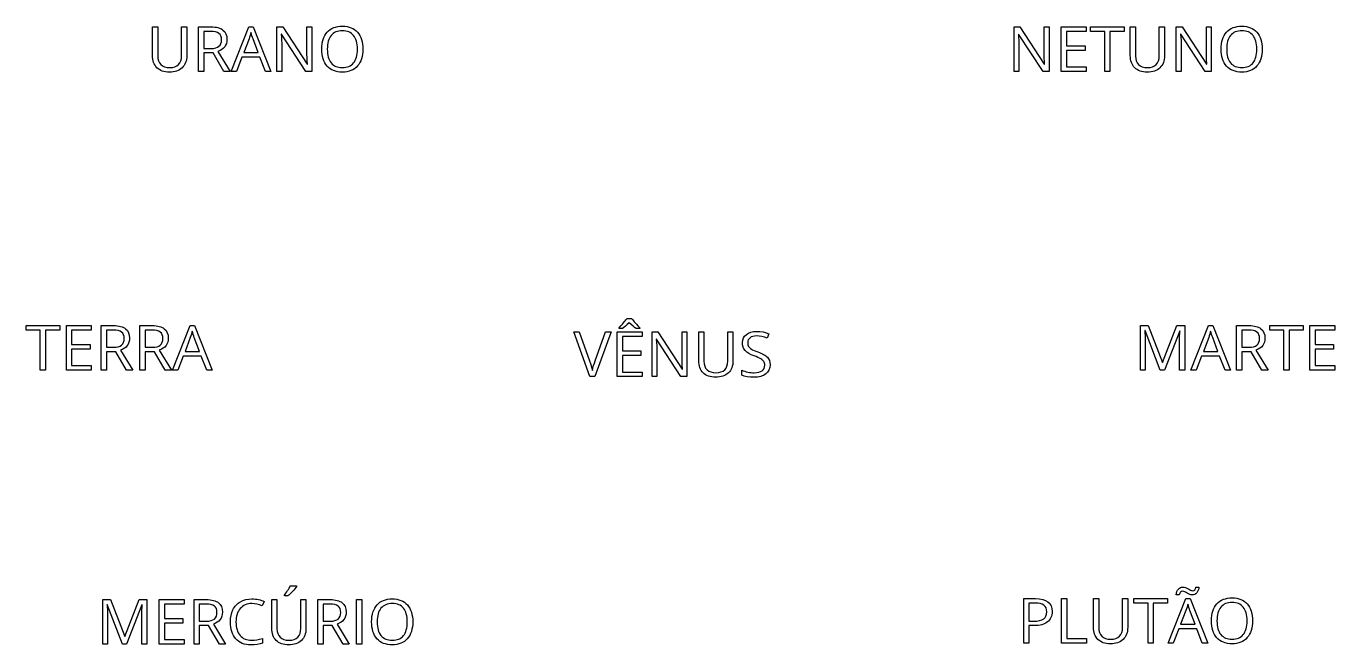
# Model space of a CAD drawing. Extents: x 13 to 284, y 69 to 379.
# Drawn here: x 31.7 to 267.7, y 68.9 to 180.5 of the extents above; entities that cross this region are included whole.
import ezdxf

# ---------------------------------------------------------------- set-up
doc = ezdxf.new("R2010")
doc.units = 0
doc.layers.add('Gravacao', color=7, linetype='CONTINUOUS')

msp = doc.modelspace()

# ---------------------------------------------------------------- linework, layer by layer
at = {"layer": 'Gravacao', "color": 7}
for points in [[(54.533406, 175.19565), (54.533406, 180.3881), (55.470473, 180.3881), (55.470473, 175.1295)], [(59.764444, 175.14053), (59.764444, 180.3881), (60.701511, 180.3881)], [(60.701511, 180.3881), (60.701511, 175.1736)], [(63.771783, 175.68072), (63.771783, 172.32933), (62.834716, 172.32933), (62.834716, 180.3881), (65.045092, 180.3881)], [(64.98997, 179.56679), (63.771783, 179.56679), (63.771783, 176.48549)], [(77.822268, 176.90993), (77.822268, 172.32933), (76.956859, 172.32933), (76.956859, 180.3881), (78.015194, 180.3881), (82.408384, 173.65225), (82.452484, 173.65225)], [(82.375314, 175.7634), (82.375314, 180.3881), (83.251747, 180.3881), (83.251751, 172.32933)], [(210.750012, 176.90993), (210.750012, 172.32933), (209.884602, 172.32933), (209.884602, 180.3881), (210.942932, 180.3881), (215.336122, 173.65225), (215.380222, 173.65225)], [(215.303022, 175.7634), (215.303022, 180.3881), (216.179452, 180.3881), (216.179482, 172.32933)], [(230.836312, 175.19565), (230.836312, 180.3881), (231.773382, 180.3881), (231.773382, 175.1295)], [(236.067352, 175.14053), (236.067352, 180.3881), (237.004422, 180.3881)], [(237.004422, 180.3881), (237.004422, 175.1736)], [(240.003032, 176.90993), (240.003032, 172.32933), (239.137622, 172.32933), (239.137622, 180.3881), (240.195962, 180.3881), (244.589152, 173.65225), (244.633252, 173.65225)], [(244.556052, 175.7634), (244.556052, 180.3881), (245.432492, 180.3881), (245.432512, 172.32933)], [(71.924265, 178.23285), (70.976174, 175.73584), (73.583425, 175.73584)], [(73.583425, 175.73584), (72.646358, 178.23285)], [(83.251751, 172.32933), (82.182393, 172.32933), (77.778178, 179.09275), (77.734078, 179.09275)], [(216.179482, 172.32933), (215.110122, 172.32933), (210.705912, 179.09275), (210.661812, 179.09275)], [(245.432512, 172.32933), (244.363152, 172.32933), (239.958932, 179.09275), (239.914832, 179.09275)], [(63.771783, 176.48549), (65.056116, 176.48549)], [(66.323912, 175.95082), (68.512239, 172.32933), (67.404295, 172.32933), (65.452991, 175.68072), (63.771783, 175.68072)], [(140.046718, 127.788089), (140.961736, 127.788089)], [(46.213913, 121.782675), (46.213913, 118.431281), (45.276847, 118.431281), (45.276847, 126.490056), (47.487219, 126.490056)], [(47.432098, 125.668738), (46.213913, 125.668738), (46.213913, 122.587457)], [(53.192295, 121.782675), (53.192295, 118.431281), (52.255229, 118.431281), (52.255229, 126.490056), (54.465601, 126.490056)], [(54.41048, 125.668738), (53.192295, 125.668738), (53.192295, 122.587457)], [(136.199237, 125.335193), (137.207963, 125.335193), (134.303058, 117.276418), (133.377018, 117.276418), (130.48865, 125.335193), (131.480839, 125.335193), (133.33292, 120.120685)], [(134.358179, 120.153758), (136.199237, 125.335193)], [(139.291554, 125.980114), (138.657658, 125.980114), (138.657658, 126.106875)], [(142.372845, 126.106875), (142.372845, 125.980114), (141.716901, 125.980114)], [(145.45965, 121.857011), (145.45965, 117.276418), (144.594244, 117.276418), (144.594244, 125.335193), (145.652576, 125.335193), (150.04576, 118.599333), (150.089855, 118.599333)], [(150.012687, 120.710493), (150.012687, 125.335193), (150.889118, 125.335193), (150.889118, 117.276418)], [(153.022321, 120.142751), (153.022321, 125.335193), (153.959387, 125.335193), (153.959387, 120.076606)], [(158.253352, 120.087612), (158.253352, 125.335193), (159.190418, 125.335193)], [(159.190418, 125.335193), (159.190418, 120.120685)], [(233.532185, 123.557603), (233.532185, 118.431308), (232.666776, 118.431308), (232.666776, 126.490056), (234.077887, 126.490056), (236.630012, 119.842408), (236.67411, 119.842408), (239.248283, 126.490056), (240.648369, 126.490056), (240.648369, 118.431308), (239.711304, 118.431308), (239.711304, 123.623749)], [(236.233138, 118.431308), (233.499112, 125.575049), (233.455014, 125.575049)], [(239.788475, 125.564016), (239.744377, 125.564016), (236.988303, 118.431308), (236.233138, 118.431308)], [(250.939553, 121.782701), (250.939553, 118.431308), (250.002487, 118.431308), (250.002487, 126.490056), (252.212861, 126.490056)], [(252.157738, 125.668764), (250.939553, 125.668764), (250.939553, 122.587457)], [(61.344764, 124.334816), (60.396673, 121.837814), (63.003919, 121.837814)], [(63.003919, 121.837814), (62.066853, 124.334816)], [(150.889118, 117.276418), (149.819761, 117.276418), (145.415552, 124.039821), (145.371457, 124.039821)], [(165.66719, 125.009967), (165.375048, 124.194178)], [(244.969896, 124.334816), (244.021805, 121.837814), (246.629054, 121.837814)], [(246.629054, 121.837814), (245.691988, 124.334816)], [(46.213913, 122.587457), (47.498244, 122.587457)], [(48.766038, 122.052787), (50.954362, 118.431281), (49.846421, 118.431281), (47.895118, 121.782675), (46.213913, 121.782675)], [(53.192295, 122.587457), (54.476626, 122.587457)], [(55.74442, 122.052787), (57.932744, 118.431281), (56.8248, 118.431281), (54.8735, 121.782675), (53.192295, 121.782675)], [(250.939553, 122.587457), (252.223884, 122.587457)], [(253.491678, 122.052787), (255.680002, 118.431308), (254.57206, 118.431308), (252.620758, 121.782701), (250.939553, 121.782701)], [(160.799963, 117.535497), (160.799963, 118.439472)], [(79.365531, 79.511246), (80.478986, 79.511246), (80.478986, 79.395491)], [(239.664042, 77.89025), (239.123852, 77.89025)], [(242.679192, 79.32343), (243.224892, 79.32343)], [(46.408387, 74.125871), (46.408387, 68.999575), (45.542979, 68.999575), (45.542979, 77.05835), (46.95409, 77.05835), (49.506215, 70.410702), (49.550313, 70.410702), (52.124486, 77.05835), (53.524572, 77.05835), (53.524572, 68.999575), (52.587506, 68.999575), (52.587506, 74.192017)], [(49.109341, 68.999575), (46.375315, 76.143316), (46.331216, 76.143316)], [(52.664677, 76.13231), (52.620579, 76.13231), (49.864505, 68.999575), (49.109341, 68.999575)], [(62.950349, 72.350969), (62.950349, 68.999575), (62.013284, 68.999575), (62.013284, 77.05835), (64.223655, 77.05835)], [(64.168535, 76.237032), (62.950349, 76.237032), (62.950349, 73.155751)], [(74.66918, 76.711085), (74.272306, 75.906303)], [(76.030682, 71.865909), (76.030682, 77.05835), (76.967748, 77.05835), (76.967748, 71.799763)], [(78.924561, 77.703271), (78.31271, 77.703271), (78.31271, 77.841066)], [(81.261713, 71.81077), (81.261713, 77.05835), (82.198779, 77.05835)], [(82.198779, 77.05835), (82.198779, 71.843843)], [(85.269045, 72.350969), (85.269045, 68.999575), (84.331979, 68.999575), (84.331979, 77.05835), (86.54235, 77.05835)], [(86.48723, 76.237032), (85.269045, 76.237032), (85.269045, 73.155751)], [(213.519872, 72.35606), (212.571782, 72.35606), (212.571782, 69.18657), (211.634712, 69.18657), (211.634712, 77.24535), (213.723822, 77.24535)], [(213.619092, 76.43506), (212.571782, 76.43506), (212.571782, 73.16084)], [(224.207942, 72.05289), (224.207942, 77.24535), (225.145012, 77.24535), (225.145012, 71.98675)], [(229.438982, 71.99777), (229.438982, 77.24535), (230.376052, 77.24535)], [(230.376052, 77.24535), (230.376052, 72.03085)], [(62.950349, 73.155751), (64.23468, 73.155751)], [(85.269045, 73.155751), (86.553376, 73.155751)], [(212.571782, 73.16084), (213.415142, 73.16084)], [(240.865692, 75.09009), (239.917602, 72.59309), (242.524852, 72.59309)], [(242.524852, 72.59309), (241.587782, 75.09009)], [(65.502475, 72.621055), (67.690798, 68.999575), (66.582854, 68.999575), (64.631555, 72.350969), (62.950349, 72.350969)], [(87.82117, 72.621055), (90.009494, 68.999575), (88.901552, 68.999575), (86.95025, 72.350969), (85.269045, 72.350969)], [(74.354988, 70.024834), (74.354988, 69.203542)]]:
    msp.add_lwpolyline(points, dxfattribs=at)
for points in [[(74.878782, 172.32933), (73.875569, 174.89248), (70.645445, 174.89248), (69.653256, 172.32933), (68.705165, 172.32933), (71.891192, 180.42118), (72.679431, 180.42118), (75.848922, 172.32933)], [(222.887782, 172.32933), (218.395372, 172.32933), (218.395372, 180.3881), (222.887782, 180.3881), (222.887782, 179.55577), (219.332442, 179.55577), (219.332442, 176.95954), (222.672812, 176.95954), (222.672812, 176.13272), (219.332442, 176.13272), (219.332442, 173.16718), (222.887782, 173.16718)], [(227.154192, 172.32933), (226.217122, 172.32933), (226.217122, 179.55577), (223.664992, 179.55577), (223.664992, 180.3881), (229.706322, 180.3881), (229.706322, 179.55577), (227.154192, 179.55577)], [(86.040904, 176.36974)], [(92.462568, 176.36974)], [(248.221662, 176.36974)], [(254.643322, 176.36974)], [(35.233711, 118.431281), (34.296645, 118.431281), (34.296645, 125.657731), (31.74452, 125.657731), (31.74452, 126.490056), (37.785836, 126.490056), (37.785836, 125.657731), (35.233711, 125.657731)], [(43.49091, 118.431281), (38.998507, 118.431281), (38.998507, 126.490056), (43.49091, 126.490056), (43.49091, 125.657731), (39.935573, 125.657731), (39.935573, 123.06151), (43.275936, 123.06151), (43.275936, 122.234688), (39.935573, 122.234688), (39.935573, 119.269136), (43.49091, 119.269136)], [(64.299275, 118.431281), (63.296064, 120.994455), (60.065944, 120.994455), (59.073758, 118.431281), (58.125667, 118.431281), (61.311691, 126.523129), (62.099926, 126.523129), (65.269414, 118.431281)], [(142.808306, 117.276418), (138.315904, 117.276418), (138.315904, 125.335193), (142.808306, 125.335193), (142.808306, 124.502841), (139.252969, 124.502841), (139.252969, 121.90662), (142.593333, 121.90662), (142.593333, 121.079798), (139.252969, 121.079798), (139.252969, 118.114273), (142.808306, 118.114273)], [(247.924407, 118.431308), (246.921196, 120.994455), (243.691077, 120.994455), (242.69889, 118.431308), (241.750799, 118.431308), (244.936823, 126.523129), (245.725061, 126.523129), (248.894546, 118.431308)], [(259.461337, 118.431308), (258.524272, 118.431308), (258.524272, 125.657731), (255.972146, 125.657731), (255.972146, 126.490056), (262.013462, 126.490056), (262.013462, 125.657731), (259.461337, 125.657731)], [(267.718539, 118.431308), (263.226136, 118.431308), (263.226136, 126.490056), (267.718539, 126.490056), (267.718539, 125.657731), (264.163202, 125.657731), (264.163202, 123.06151), (267.503565, 123.06151), (267.503565, 122.234688), (264.163202, 122.234688), (264.163202, 119.269163), (267.718539, 119.269163)], [(165.871141, 119.420651)], [(242.012222, 77.90129)], [(60.227346, 68.999575), (55.734946, 68.999575), (55.734946, 77.05835), (60.227346, 77.05835), (60.227346, 76.225998), (56.672009, 76.225998), (56.672009, 73.629778), (60.012372, 73.629778), (60.012372, 72.802956), (56.672009, 72.802956), (56.672009, 69.83743), (60.227346, 69.83743)], [(72.442272, 76.33625)], [(91.310361, 68.999575), (91.310361, 77.05835), (92.247427, 77.05835), (92.247427, 68.999575)], [(218.431202, 69.18657), (218.431202, 77.24535), (219.368272, 77.24535), (219.368272, 70.03544), (222.923612, 70.03544), (222.923612, 69.18657)], [(234.989732, 69.18657), (234.052662, 69.18657), (234.052662, 76.41301), (231.500532, 76.41301), (231.500532, 77.24535), (237.541862, 77.24535), (237.541862, 76.41301), (234.989732, 76.41301)], [(243.820202, 69.18657), (242.816992, 71.74973), (239.586872, 71.74973), (238.594682, 69.18657), (237.646592, 69.18657), (240.832612, 77.27842), (241.620852, 77.27842), (244.790342, 69.18657)], [(216.744482, 74.89717)], [(246.471552, 73.22698)], [(252.893222, 73.22698)], [(95.031062, 73.039996)], [(101.452716, 73.039996)]]:
    msp.add_lwpolyline(points, close=True, dxfattribs=at)
for points in [[(66.500301, 179.21401), (66.187945, 179.449197), (65.684502, 179.56679), (64.98997, 179.56679)], [(65.045092, 180.3881), (66.033605, 180.3881), (66.763047, 180.19885), (67.233418, 179.82035)], [(67.233418, 179.82035), (67.707464, 179.44185), (67.944487, 178.87226), (67.944487, 178.11158)], [(72.271531, 179.39591), (72.190686, 179.043137), (72.074931, 178.65545), (71.924265, 178.23285)], [(72.646358, 178.23285), (72.52509, 178.548877), (72.400148, 178.936563), (72.271531, 179.39591)], [(85.048715, 176.38076), (85.048715, 177.692653), (85.372095, 178.70873), (86.018855, 179.42899)], [(86.018855, 179.42899), (86.665615, 180.152917), (87.584308, 180.51488), (88.774934, 180.51488)], [(88.774934, 179.67703), (87.881964, 179.67703), (87.202132, 179.394073), (86.735436, 178.82816)], [(88.774934, 180.51488), (89.932487, 180.51488), (90.836481, 180.147403), (91.486916, 179.41245)], [(90.786872, 178.83367), (90.334874, 179.39591), (89.664228, 179.67703), (88.774934, 179.67703)], [(91.486916, 179.41245), (92.13735, 178.677497), (92.462568, 177.66326), (92.462568, 176.36974)], [(247.229472, 176.38076), (247.229472, 177.692653), (247.552852, 178.70873), (248.199612, 179.42899)], [(248.199612, 179.42899), (248.846372, 180.152917), (249.765065, 180.51488), (250.955692, 180.51488)], [(250.955692, 179.67703), (250.062725, 179.67703), (249.382892, 179.394073), (248.916192, 178.82816)], [(250.955692, 180.51488), (252.113245, 180.51488), (253.017238, 180.147403), (253.667672, 179.41245)], [(252.967632, 178.83367), (252.515632, 179.39591), (251.844985, 179.67703), (250.955692, 179.67703)], [(253.667672, 179.41245), (254.318105, 178.677497), (254.643322, 177.66326), (254.643322, 176.36974)], [(67.944487, 178.11158), (67.944487, 177.0459), (67.404295, 176.325647), (66.323912, 175.95082)], [(66.974347, 178.06197), (66.974347, 178.594817), (66.816331, 178.97883), (66.500301, 179.21401)], [(66.511326, 176.87686), (66.820006, 177.14144), (66.974347, 177.536477), (66.974347, 178.06197)], [(77.734078, 179.09275), (77.792871, 178.298997), (77.822268, 177.57139), (77.822268, 176.90993)], [(86.735436, 178.82816), (86.272414, 178.26592), (86.040904, 177.446447), (86.040904, 176.36974)], [(91.47038, 176.36974), (91.47038, 177.4538), (91.242544, 178.27511), (90.786872, 178.83367)], [(210.661812, 179.09275), (210.720612, 178.298997), (210.750012, 177.57139), (210.750012, 176.90993)], [(239.914832, 179.09275), (239.973632, 178.298997), (240.003032, 177.57139), (240.003032, 176.90993)], [(248.916192, 178.82816), (248.453172, 178.26592), (248.221662, 177.446447), (248.221662, 176.36974)], [(253.651142, 176.36974), (253.651142, 177.4538), (253.423305, 178.27511), (252.967632, 178.83367)], [(55.327157, 173.01284), (54.797989, 173.542007), (54.533406, 174.26961), (54.533406, 175.19565)], [(55.470473, 175.1295), (55.470473, 174.45702), (55.654211, 173.940717), (56.021688, 173.58059)], [(59.213228, 173.58059), (59.580705, 173.94439), (59.764444, 174.46437), (59.764444, 175.14053)], [(60.701511, 175.1736), (60.701511, 174.254907), (60.424065, 173.532813), (59.869175, 173.00732)], [(65.056116, 176.48549), (65.717574, 176.48549), (66.202644, 176.615947), (66.511326, 176.87686)], [(82.402874, 174.60585), (82.377154, 175.146043), (82.367967, 175.531893), (82.375314, 175.7634)], [(86.013343, 173.30498), (85.370257, 174.032587), (85.048715, 175.057847), (85.048715, 176.38076)], [(86.040904, 176.36974), (86.040904, 175.278333), (86.272414, 174.449673), (86.735436, 173.88376)], [(90.786872, 173.88376), (91.242544, 174.446), (91.47038, 175.27466), (91.47038, 176.36974)], [(92.462568, 176.36974), (92.462568, 175.079893), (92.135513, 174.065657), (91.481404, 173.32703)], [(215.330622, 174.60585), (215.304888, 175.146043), (215.295688, 175.531893), (215.303022, 175.7634)], [(231.630062, 173.01284), (231.100895, 173.542007), (230.836312, 174.26961), (230.836312, 175.19565)], [(231.773382, 175.1295), (231.773382, 174.45702), (231.957122, 173.940717), (232.324602, 173.58059)], [(235.516132, 173.58059), (235.883612, 173.94439), (236.067352, 174.46437), (236.067352, 175.14053)], [(237.004422, 175.1736), (237.004422, 174.254907), (236.726975, 173.532813), (236.172082, 173.00732)], [(244.583652, 174.60585), (244.557918, 175.146043), (244.548718, 175.531893), (244.556052, 175.7634)], [(248.194102, 173.30498), (247.551015, 174.032587), (247.229472, 175.057847), (247.229472, 176.38076)], [(248.221662, 176.36974), (248.221662, 175.278333), (248.453172, 174.449673), (248.916192, 173.88376)], [(252.967632, 173.88376), (253.423305, 174.446), (253.651142, 175.27466), (253.651142, 176.36974)], [(254.643322, 176.36974), (254.643322, 175.079893), (254.316268, 174.065657), (253.662162, 173.32703)], [(57.581629, 172.21908), (56.611489, 172.21908), (55.859998, 172.483667), (55.327157, 173.01284)], [(56.021688, 173.58059), (56.389165, 173.220463), (56.929357, 173.0404), (57.642263, 173.0404)], [(59.869175, 173.00732), (59.314284, 172.481827), (58.551769, 172.21908), (57.581629, 172.21908)], [(57.642263, 173.0404), (58.322095, 173.0404), (58.84575, 173.220463), (59.213228, 173.58059)], [(82.452484, 173.65225), (82.445137, 173.751463), (82.4286, 174.06933), (82.402874, 174.60585)], [(88.76391, 172.21908), (87.576958, 172.21908), (86.660103, 172.581047), (86.013343, 173.30498)], [(86.735436, 173.88376), (87.202132, 173.32152), (87.87829, 173.0404), (88.76391, 173.0404)], [(88.76391, 173.0404), (89.656879, 173.0404), (90.3312, 173.32152), (90.786872, 173.88376)], [(91.481404, 173.32703), (90.830969, 172.588397), (89.925138, 172.21908), (88.76391, 172.21908)], [(215.380222, 173.65225), (215.372888, 173.751463), (215.356355, 174.06933), (215.330622, 174.60585)], [(233.884542, 172.21908), (232.914402, 172.21908), (232.162908, 172.483667), (231.630062, 173.01284)], [(232.324602, 173.58059), (232.692075, 173.220463), (233.232265, 173.0404), (233.945172, 173.0404)], [(236.172082, 173.00732), (235.617195, 172.481827), (234.854682, 172.21908), (233.884542, 172.21908)], [(233.945172, 173.0404), (234.625005, 173.0404), (235.148658, 173.220463), (235.516132, 173.58059)], [(244.633252, 173.65225), (244.625918, 173.751463), (244.609385, 174.06933), (244.583652, 174.60585)], [(250.944672, 172.21908), (249.757718, 172.21908), (248.840862, 172.581047), (248.194102, 173.30498)], [(248.916192, 173.88376), (249.382892, 173.32152), (250.059052, 173.0404), (250.944672, 173.0404)], [(250.944672, 173.0404), (251.837638, 173.0404), (252.511958, 173.32152), (252.967632, 173.88376)], [(253.662162, 173.32703), (253.011728, 172.588397), (252.105898, 172.21908), (250.944672, 172.21908)], [(139.638819, 127.209313), (139.826232, 127.444492), (139.962198, 127.637418), (140.046718, 127.788089)], [(140.961736, 127.788089), (141.042581, 127.633749), (141.182221, 127.433477), (141.380659, 127.187274)], [(48.942428, 125.315969), (48.630072, 125.551148), (48.126629, 125.668738), (47.432098, 125.668738)], [(47.487219, 126.490056), (48.475731, 126.490056), (49.205172, 126.300809), (49.675542, 125.922314)], [(49.416471, 124.163922), (49.416471, 124.696774), (49.258456, 125.08079), (48.942428, 125.315969)], [(49.675542, 125.922314), (50.149587, 125.543801), (50.386609, 124.974207), (50.386609, 124.213531)], [(55.92081, 125.315969), (55.608454, 125.551148), (55.105011, 125.668738), (54.41048, 125.668738)], [(54.465601, 126.490056), (55.454113, 126.490056), (56.183554, 126.300809), (56.653924, 125.922314)], [(56.394853, 124.163922), (56.394853, 124.696774), (56.236838, 125.08079), (55.92081, 125.315969)], [(56.653924, 125.922314), (57.127969, 125.543801), (57.364991, 124.974207), (57.364991, 124.213531)], [(61.692029, 125.49787), (61.611183, 125.145092), (61.495428, 124.757408), (61.344764, 124.334816)], [(62.066853, 124.334816), (61.945586, 124.650834), (61.820645, 125.038518), (61.692029, 125.49787)], [(138.657658, 126.106875), (139.124352, 126.606655), (139.451406, 126.974134), (139.638819, 127.209313)], [(140.498716, 127.005373), (139.998947, 126.512949), (139.59656, 126.171196), (139.291554, 125.980114)], [(141.716901, 125.980114), (141.393521, 126.18222), (140.987459, 126.523973), (140.498716, 127.005373)], [(141.380659, 127.187274), (141.582772, 126.944739), (141.913501, 126.584606), (142.372845, 126.106875)], [(161.604738, 124.899715), (162.071432, 125.267204), (162.688792, 125.450948), (163.456819, 125.450948)], [(163.456819, 125.450948), (164.257918, 125.450948), (164.994708, 125.303954), (165.66719, 125.009967)], [(233.455014, 125.575049), (233.506461, 125.009141), (233.532185, 124.336659), (233.532185, 123.557603)], [(239.711304, 123.623749), (239.711304, 124.219061), (239.737027, 124.865816), (239.788475, 125.564016)], [(245.317161, 125.49787), (245.236315, 125.145092), (245.12056, 124.757408), (244.969896, 124.334816)], [(245.691988, 124.334816), (245.570721, 124.650851), (245.445779, 125.038536), (245.317161, 125.49787)], [(253.668068, 125.315969), (253.355713, 125.551166), (252.85227, 125.668764), (252.157738, 125.668764)], [(252.212861, 126.490056), (253.201373, 126.490056), (253.930814, 126.300809), (254.401185, 125.922314)], [(254.142113, 124.163948), (254.142113, 124.696783), (253.984098, 125.08079), (253.668068, 125.315969)], [(254.401185, 125.922314), (254.875229, 125.543819), (255.112251, 124.974234), (255.112251, 124.213557)], [(47.498244, 122.587457), (48.159701, 122.587457), (48.64477, 122.717914), (48.95345, 122.978828)], [(50.386609, 124.213531), (50.386609, 123.147861), (49.846419, 122.427613), (48.766038, 122.052787)], [(48.95345, 122.978828), (49.262131, 123.243411), (49.416471, 123.638442), (49.416471, 124.163922)], [(54.476626, 122.587457), (55.138083, 122.587457), (55.623152, 122.717914), (55.931832, 122.978828)], [(57.364991, 124.213531), (57.364991, 123.147861), (56.824801, 122.427613), (55.74442, 122.052787)], [(55.931832, 122.978828), (56.240513, 123.243411), (56.394853, 123.638442), (56.394853, 124.163922)], [(145.371457, 124.039821), (145.430252, 123.246072), (145.45965, 122.518468), (145.45965, 121.857011)], [(160.904693, 123.416966), (160.904693, 124.037995), (161.138041, 124.532245), (161.604738, 124.899715)], [(161.38425, 121.978296), (161.064546, 122.345766), (160.904693, 122.825323), (160.904693, 123.416966)], [(162.271706, 124.293397), (161.992425, 124.080249), (161.852784, 123.784428), (161.852784, 123.405933)], [(161.852784, 123.405933), (161.852784, 123.126657), (161.904231, 122.896981), (162.007123, 122.716906)], [(162.007123, 122.716906), (162.110016, 122.540517), (162.28273, 122.376996), (162.525264, 122.226342)], [(163.434771, 124.613093), (162.938678, 124.613093), (162.55099, 124.506527), (162.271706, 124.293397)], [(165.375048, 124.194178), (164.709915, 124.473455), (164.063156, 124.613093), (163.434771, 124.613093)], [(252.223884, 122.587457), (252.885343, 122.587457), (253.370413, 122.717914), (253.679093, 122.978828)], [(255.112251, 124.213557), (255.112251, 123.14787), (254.57206, 122.427613), (253.491678, 122.052787)], [(253.679093, 122.978828), (253.987773, 123.243411), (254.142113, 123.638451), (254.142113, 124.163948)], [(150.040246, 119.552943), (150.014523, 120.093133), (150.005337, 120.478983), (150.012687, 120.710493)], [(162.993798, 121.024686), (162.244147, 121.292938), (161.70763, 121.610808), (161.38425, 121.978296)], [(162.525264, 122.226342), (162.771475, 122.07934), (163.146301, 121.91581), (163.649745, 121.735753)], [(164.189936, 120.512056), (163.929027, 120.662727), (163.530314, 120.833604), (162.993798, 121.024686)], [(163.649745, 121.735753), (164.494941, 121.434428), (165.075554, 121.111046), (165.391584, 120.765606)], [(164.752175, 120.015963), (164.641932, 120.196021), (164.454519, 120.361385), (164.189936, 120.512056)], [(165.391584, 120.765606), (165.711289, 120.420184), (165.871141, 119.971866), (165.871141, 119.420651)], [(133.33292, 120.120685), (133.546057, 119.521704), (133.715096, 118.939251), (133.840038, 118.373326)], [(133.840038, 118.373326), (133.972329, 118.968655), (134.145043, 119.562133), (134.358179, 120.153758)], [(150.089855, 118.599333), (150.0825, 118.698551), (150.065963, 119.016421), (150.040246, 119.552943)], [(153.81607, 117.959915), (153.286904, 118.489081), (153.022321, 119.216693), (153.022321, 120.142751)], [(153.959387, 120.076606), (153.959387, 119.404124), (154.143125, 118.887816), (154.510601, 118.527684)], [(154.510601, 118.527684), (154.878078, 118.167551), (155.418269, 117.987485), (156.131174, 117.987485)], [(156.131174, 117.987485), (156.811006, 117.987485), (157.33466, 118.167551), (157.702136, 118.527684)], [(157.702136, 118.527684), (158.069613, 118.891485), (158.253352, 119.411461), (158.253352, 120.087612)], [(159.190418, 120.120685), (159.190418, 119.202), (158.912972, 118.479909), (158.358082, 117.954412)], [(160.799963, 118.439472), (161.130692, 118.299842), (161.490819, 118.1896), (161.880343, 118.108743)], [(161.880343, 118.108743), (162.269869, 118.027904), (162.65572, 117.987485), (163.037896, 117.987485)], [(163.037896, 117.987485), (163.662607, 117.987485), (164.132976, 118.105074), (164.449005, 118.340253)], [(164.449005, 118.340253), (164.765035, 118.579119), (164.92305, 118.909856), (164.92305, 119.332466)], [(164.92305, 119.332466), (164.92305, 119.611742), (164.866092, 119.839574), (164.752175, 120.015963)], [(165.871141, 119.420651), (165.871141, 118.71141), (165.613907, 118.158352), (165.09944, 117.761478)], [(156.07054, 117.166166), (155.100402, 117.166166), (154.348912, 117.430749), (153.81607, 117.959915)], [(158.358082, 117.954412), (157.803193, 117.428915), (157.040679, 117.166166), (156.07054, 117.166166)], [(163.004824, 117.166166), (162.049384, 117.166166), (161.314431, 117.289277), (160.799963, 117.535497)], [(165.09944, 117.761478), (164.584972, 117.364603), (163.886767, 117.166166), (163.004824, 117.166166)], [(78.31271, 77.841066), (78.489101, 78.068907), (78.678352, 78.344515), (78.880463, 78.667888)], [(78.880463, 78.667888), (79.086251, 78.991279), (79.24794, 79.272398), (79.365531, 79.511246)], [(79.756894, 78.513557), (79.43719, 78.164448), (79.159746, 77.894353), (78.924561, 77.703271)], [(80.478986, 79.395491), (80.317296, 79.156643), (80.076599, 78.862665), (79.756894, 78.513557)], [(239.123852, 77.89025), (239.171652, 78.334897), (239.300268, 78.682163), (239.509702, 78.93205)], [(239.509702, 78.93205), (239.722835, 79.18561), (239.996605, 79.31239), (240.331012, 79.31239)], [(239.879012, 78.39186), (239.787145, 78.281613), (239.715488, 78.11441), (239.664042, 77.89025)], [(240.297932, 78.55722), (240.114198, 78.55722), (239.974558, 78.5021), (239.879012, 78.39186)], [(240.683792, 78.45249), (240.551498, 78.52231), (240.422878, 78.55722), (240.297932, 78.55722)], [(240.331012, 79.31239), (240.500052, 79.31239), (240.663578, 79.27748), (240.821592, 79.20766)], [(241.102712, 78.22649), (240.959398, 78.31101), (240.819758, 78.386343), (240.683792, 78.45249)], [(240.821592, 79.20766), (240.979605, 79.141527), (241.130272, 79.066193), (241.273592, 78.98166)], [(241.549192, 78.00049), (241.398532, 78.07031), (241.249705, 78.145643), (241.102712, 78.22649)], [(241.273592, 78.98166), (241.416905, 78.900813), (241.554708, 78.82548), (241.687002, 78.75566)], [(242.012222, 77.90129), (241.854202, 77.90129), (241.699858, 77.934357), (241.549192, 78.00049)], [(241.687002, 78.75566), (241.819295, 78.689527), (241.944238, 78.65646), (242.061832, 78.65646)], [(242.839042, 78.27612), (242.633255, 78.026233), (242.357648, 77.90129), (242.012222, 77.90129)], [(242.061832, 78.65646), (242.241892, 78.65646), (242.376018, 78.709743), (242.464212, 78.81631)], [(242.464212, 78.81631), (242.552405, 78.926557), (242.624065, 79.095597), (242.679192, 79.32343)], [(243.224892, 79.32343), (243.177092, 78.878783), (243.048475, 78.52968), (242.839042, 78.27612)], [(46.331216, 76.143316), (46.382664, 75.577409), (46.408387, 74.904927), (46.408387, 74.125871)], [(52.587506, 74.192017), (52.587506, 74.787328), (52.61323, 75.434093), (52.664677, 76.13231)], [(65.678864, 75.884263), (65.366508, 76.119442), (64.863065, 76.237032), (64.168535, 76.237032)], [(64.223655, 77.05835), (65.212167, 77.05835), (65.941608, 76.869094), (66.411979, 76.490581)], [(66.152907, 74.732216), (66.152907, 75.265051), (65.994893, 75.649066), (65.678864, 75.884263)], [(66.411979, 76.490581), (66.886023, 76.112087), (67.123046, 75.542501), (67.123046, 74.781825)], [(69.035764, 75.222806), (69.348118, 75.847504), (69.79644, 76.328895), (70.380729, 76.666979)], [(72.442272, 76.33625), (71.556653, 76.33625), (70.85661, 76.040429), (70.342142, 75.448786)], [(70.380729, 76.666979), (70.968691, 77.005063), (71.659546, 77.174105), (72.453295, 77.174105)], [(74.272306, 75.906303), (73.662294, 76.192934), (73.052283, 76.33625), (72.442272, 76.33625)], [(72.453295, 77.174105), (73.298491, 77.174105), (74.03712, 77.019765), (74.66918, 76.711085)], [(87.997559, 75.884263), (87.685203, 76.119442), (87.18176, 76.237032), (86.48723, 76.237032)], [(86.54235, 77.05835), (87.530862, 77.05835), (88.260304, 76.869094), (88.730674, 76.490581)], [(88.471605, 74.732216), (88.471605, 75.265051), (88.31359, 75.649066), (87.997559, 75.884263)], [(88.730674, 76.490581), (89.20472, 76.112087), (89.441743, 75.542501), (89.441743, 74.781825)], [(94.038876, 73.051002), (94.038876, 74.362893), (94.362254, 75.378971), (95.009012, 76.099237)], [(95.009012, 76.099237), (95.655771, 76.823153), (96.574463, 77.185112), (97.765088, 77.185112)], [(97.765088, 76.347283), (96.87212, 76.347283), (96.192289, 76.064321), (95.725592, 75.498395)], [(97.765088, 77.185112), (98.922639, 77.185112), (99.826631, 76.817641), (100.477066, 76.0827)], [(99.777022, 75.503925), (99.325026, 76.066164), (98.654382, 76.347283), (97.765088, 76.347283)], [(100.477066, 76.0827), (101.1275, 75.347742), (101.452716, 74.333507), (101.452716, 73.039996)], [(215.250692, 76.0437), (214.901585, 76.304607), (214.357718, 76.43506), (213.619092, 76.43506)], [(213.723822, 77.24535), (215.737595, 77.24535), (216.744482, 76.462623), (216.744482, 74.89717)], [(215.774342, 74.85307), (215.774342, 75.38591), (215.599792, 75.782787), (215.250692, 76.0437)], [(241.212952, 76.25316), (241.132112, 75.90038), (241.016358, 75.51269), (240.865692, 75.09009)], [(241.587782, 75.09009), (241.466515, 75.406123), (241.341572, 75.793813), (241.212952, 76.25316)], [(245.479362, 73.23801), (245.479362, 74.549903), (245.802742, 75.565977), (246.449502, 76.28623)], [(246.449502, 76.28623), (247.096262, 77.010163), (248.014955, 77.37213), (249.205582, 77.37213)], [(247.166082, 75.68541), (246.703062, 75.12317), (246.471552, 74.303693), (246.471552, 73.22698)], [(249.205582, 76.53428), (248.312615, 76.53428), (247.632782, 76.251323), (247.166082, 75.68541)], [(249.205582, 77.37213), (250.363135, 77.37213), (251.267128, 77.004653), (251.917562, 76.2697)], [(251.217522, 75.69092), (250.765522, 76.25316), (250.094875, 76.53428), (249.205582, 76.53428)], [(251.901032, 73.22698), (251.901032, 74.31104), (251.673195, 75.132353), (251.217522, 75.69092)], [(251.917562, 76.2697), (252.568002, 75.53474), (252.893222, 74.5205), (252.893222, 73.22698)], [(64.23468, 73.155751), (64.896138, 73.155751), (65.381207, 73.286199), (65.689887, 73.547096)], [(67.123046, 74.781825), (67.123046, 73.716138), (66.582855, 72.995881), (65.502475, 72.621055)], [(65.689887, 73.547096), (65.998567, 73.811679), (66.152907, 74.206719), (66.152907, 74.732216)], [(68.572743, 73.039996), (68.572743, 73.870487), (68.727084, 74.59809), (69.035764, 75.222806)], [(70.342142, 75.448786), (69.831351, 74.86083), (69.575955, 74.054222), (69.575955, 73.028963)], [(86.553376, 73.155751), (87.214833, 73.155751), (87.699902, 73.286199), (88.008582, 73.547096)], [(89.441743, 74.781825), (89.441743, 73.716138), (88.901552, 72.995881), (87.82117, 72.621055)], [(88.008582, 73.547096), (88.317264, 73.811679), (88.471605, 74.206719), (88.471605, 74.732216)], [(95.725592, 75.498395), (95.262572, 74.936156), (95.031062, 74.11669), (95.031062, 73.039996)], [(100.46053, 73.039996), (100.46053, 74.124045), (100.232694, 74.945355), (99.777022, 75.503925)], [(213.415142, 73.16084), (214.245642, 73.16084), (214.846465, 73.29497), (215.217612, 73.56323)], [(215.217612, 73.56323), (215.588765, 73.831483), (215.774342, 74.26143), (215.774342, 74.85307)], [(216.744482, 74.89717), (216.744482, 74.08137), (216.465198, 73.452983), (215.906632, 73.01201)], [(246.443992, 70.16222), (245.800905, 70.889827), (245.479362, 71.91509), (245.479362, 73.23801)], [(246.471552, 73.22698), (246.471552, 72.135573), (246.703062, 71.306913), (247.166082, 70.741)], [(251.217522, 70.741), (251.673195, 71.30324), (251.901032, 72.1319), (251.901032, 73.22698)], [(252.893222, 73.22698), (252.893222, 71.93714), (252.566165, 70.922903), (251.912052, 70.18427)], [(69.537368, 69.969722), (68.894285, 70.68997), (68.572743, 71.713394), (68.572743, 73.039996)], [(69.575955, 73.028963), (69.575955, 71.9743), (69.822163, 71.158502), (70.314581, 70.58157)], [(76.824431, 69.683099), (76.295265, 70.212265), (76.030682, 70.939868), (76.030682, 71.865909)], [(76.967748, 71.799763), (76.967748, 71.127281), (77.151486, 70.610974), (77.518961, 70.250841)], [(80.710497, 70.250841), (81.077974, 70.614643), (81.261713, 71.134619), (81.261713, 71.81077)], [(82.198779, 71.843843), (82.198779, 70.925157), (81.921333, 70.203066), (81.366443, 69.677569)], [(95.0035, 69.975225), (94.360417, 70.702828), (94.038876, 71.728087), (94.038876, 73.051002)], [(95.031062, 73.039996), (95.031062, 71.948591), (95.262572, 71.119926), (95.725592, 70.554)], [(99.777022, 70.554), (100.232694, 71.116239), (100.46053, 71.944904), (100.46053, 73.039996)], [(101.452716, 73.039996), (101.452716, 71.750154), (101.125662, 70.735919), (100.471553, 69.997291)], [(215.906632, 73.01201), (215.351745, 72.57471), (214.556158, 72.35606), (213.519872, 72.35606)], [(225.001702, 69.87008), (224.472528, 70.399247), (224.207942, 71.12685), (224.207942, 72.05289)], [(225.145012, 71.98675), (225.145012, 71.314263), (225.328752, 70.797957), (225.696232, 70.43783)], [(228.887772, 70.43783), (229.255245, 70.801637), (229.438982, 71.321617), (229.438982, 71.99777)], [(230.376052, 72.03085), (230.376052, 71.112157), (230.098605, 70.390063), (229.543712, 69.86457)], [(72.287931, 68.88935), (71.100981, 68.88935), (70.184127, 69.249474), (69.537368, 69.969722)], [(70.314581, 70.58157), (70.810676, 70.008307), (71.516231, 69.721675), (72.431247, 69.721675)], [(74.354988, 69.203542), (73.796423, 68.994081), (73.107404, 68.88935), (72.287931, 68.88935)], [(72.431247, 69.721675), (72.993486, 69.721675), (73.634733, 69.822728), (74.354988, 70.024834)], [(79.0789, 68.88935), (78.108763, 68.88935), (77.357273, 69.153933), (76.824431, 69.683099)], [(77.518961, 70.250841), (77.886439, 69.890708), (78.42663, 69.710642), (79.139535, 69.710642)], [(81.366443, 69.677569), (80.811552, 69.15209), (80.049038, 68.88935), (79.0789, 68.88935)], [(79.139535, 69.710642), (79.819367, 69.710642), (80.343021, 69.890708), (80.710497, 70.250841)], [(97.754063, 68.88935), (96.567114, 68.88935), (95.650259, 69.251308), (95.0035, 69.975225)], [(95.725592, 70.554), (96.192289, 69.991762), (96.868445, 69.710642), (97.754063, 69.710642)], [(97.754063, 69.710642), (98.647032, 69.710642), (99.321352, 69.991762), (99.777022, 70.554)], [(100.471553, 69.997291), (99.821119, 69.258664), (98.915289, 68.88935), (97.754063, 68.88935)], [(227.256172, 69.07633), (226.286032, 69.07633), (225.534542, 69.340913), (225.001702, 69.87008)], [(225.696232, 70.43783), (226.063705, 70.077703), (226.603895, 69.89764), (227.316802, 69.89764)], [(229.543712, 69.86457), (228.988825, 69.339077), (228.226312, 69.07633), (227.256172, 69.07633)], [(227.316802, 69.89764), (227.996635, 69.89764), (228.520292, 70.077703), (228.887772, 70.43783)], [(249.194562, 69.07633), (248.007608, 69.07633), (247.090752, 69.438293), (246.443992, 70.16222)], [(247.166082, 70.741), (247.632782, 70.17876), (248.308942, 69.89764), (249.194562, 69.89764)], [(249.194562, 69.89764), (250.087528, 69.89764), (250.761848, 70.17876), (251.217522, 70.741)], [(251.912052, 70.18427), (251.261618, 69.445643), (250.355788, 69.07633), (249.194562, 69.07633)]]:
    msp.add_open_spline(points, degree=3, dxfattribs=at)

doc.saveas('drawing.dxf')
